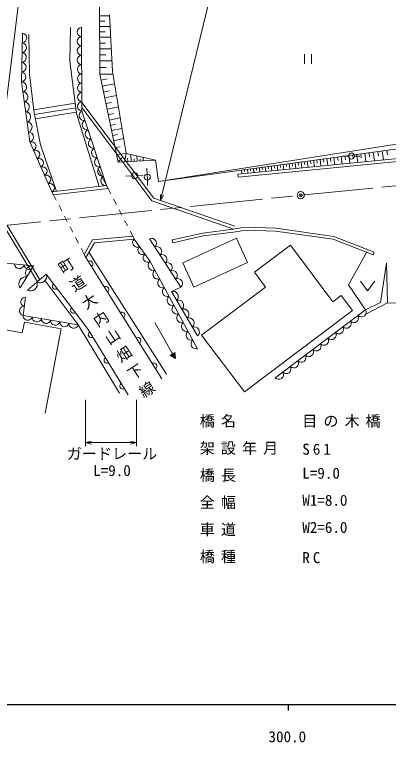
# Model space of a CAD drawing. Units: millimetres, scale not verified. Extents: x 40000 to 680000, y 20000 to 380000.
# Drawn here: x 322620 to 384606, y 198715 to 319510 of the extents above; entities that cross this region are included whole.
import ezdxf
from ezdxf.enums import TextEntityAlignment as Align

# ---------------------------------------------------------------- set-up
doc = ezdxf.new("R2010")
doc.units = ezdxf.units.MM
doc.header["$LTSCALE"] = 1000
doc.header["$PDMODE"] = 32
doc.header["$PDSIZE"] = 500
doc.linetypes.add('CHAIN', pattern=[18.5, 12, -1.5, 3.5, -1.5])
for name, color, linetype, lineweight in [('M-BGD', 7, 'Continuous', 13), ('M-BMK', 2, 'CHAIN', 13), ('M-BMK-SRVR', 3, 'Continuous', 13), ('M-STR-HTXT', 7, 'Continuous', 13), ('M-TTL-BAND', 7, 'Continuous', 25)]:
    doc.layers.add(name, color=color, linetype=linetype, lineweight=lineweight)
doc.styles.add('@ＭＳ ゴシック', font='')
doc.styles.add('ＭＳ ゴシック', font='')
doc.styles.get('@ＭＳ ゴシック').set_extended_font_data('@MS Gothic')
doc.styles.get('ＭＳ ゴシック').set_extended_font_data('MS Gothic')

msp = doc.modelspace()

# ---------------------------------------------------------------- linework, layer by layer
at = {"layer": 'M-BGD'}
for p, q in [((336737, 309631), (336728, 320867)), ((336729, 319278), (338372, 319280)), ((338364, 319449), (338836, 310072)), ((336730, 318414), (337594, 318415)), ((331899, 317344), (331790, 311783)), ((336731, 317550), (338459, 317551)), ((336732, 316640), (337641, 316641)), ((325011, 316190), (325120, 309538)), ((336732, 315731), (338551, 315732)), ((336733, 314774), (337690, 314775)), ((336734, 313817), (338647, 313819)), ((370665, 312912), (370665, 311312)), ((371865, 311312), (371865, 312912)), ((331790, 311783), (332880, 303096)), ((336735, 312811), (337741, 312811)), ((336735, 311804), (338749, 311806)), ((336736, 310718), (337823, 310718)), ((325120, 309538), (325883, 303214)), ((336737, 309631), (338910, 309633)), ((339781, 295019), (336737, 309631)), ((338836, 310072), (341126, 296460)), ((336948, 308620), (337958, 308831)), ((337158, 307610), (339180, 308031)), ((337361, 306637), (338334, 306840)), ((337564, 305664), (339510, 306069)), ((325823, 303717), (332668, 304788)), ((337759, 304727), (338695, 304922)), ((325883, 303214), (326919, 297871)), ((325935, 302948), (332765, 304016)), ((326074, 302233), (332855, 303294)), ((337954, 303791), (339827, 304181)), ((332880, 303096), (336623, 290995)), ((338142, 302889), (339043, 303077)), ((338330, 301987), (340133, 302363)), ((338510, 301119), (339379, 301300)), ((338691, 300251), (340427, 300613)), ((338865, 299416), (339701, 299590)), ((346489, 291814), (397312, 299762)), ((339040, 298580), (340711, 298928)), ((346489, 291814), (398153, 298898)), ((326919, 297871), (329587, 290159)), ((339281, 297422), (340148, 297575)), ((339517, 296290), (341126, 296460)), ((340821, 295074), (341126, 296460)), ((341126, 296460), (345960, 295347)), ((341966, 295135), (341905, 296280)), ((342964, 295188), (342919, 296047)), ((359643, 293007), (398470, 296825)), ((376772, 295966), (376944, 294708)), ((377978, 296002), (376966, 295994)), ((377401, 296053), (377487, 295424)), ((378030, 296139), (378209, 294833)), ((378683, 296229), (378773, 295575)), ((378978, 296023), (379884, 296030)), ((379336, 296318), (379522, 294962)), ((380015, 296411), (380108, 295733)), ((380693, 296504), (380886, 295096)), ((381397, 296601), (381494, 295897)), ((382101, 296697), (382302, 295235)), ((382832, 296798), (382933, 296066)), ((383563, 296898), (383772, 295380)), ((384323, 297002), (384427, 296243)), ((339781, 295019), (340409, 295709)), ((345960, 295347), (339781, 295019)), ((341393, 295105), (341363, 295677)), ((342465, 295162), (342442, 295591)), ((343464, 295214), (343449, 295501)), ((343963, 295241), (343933, 295813)), ((346489, 291814), (345960, 295347)), ((368157, 294785), (368284, 293857)), ((368652, 294853), (368716, 294389)), ((369148, 294921), (369280, 293955)), ((369643, 294989), (369709, 294506)), ((370138, 295057), (370276, 294053)), ((370641, 295126), (370709, 294624)), ((371143, 295195), (371286, 294152)), ((371664, 295266), (371736, 294745)), ((372186, 295338), (372334, 294255)), ((372727, 295412), (372801, 294871)), ((373268, 295486), (373422, 294362)), ((373830, 295563), (373908, 295001)), ((374393, 295640), (374553, 294473)), ((374976, 295720), (375056, 295137)), ((375560, 295800), (375726, 294588)), ((376166, 295883), (376249, 295277)), ((336406, 293983), (338117, 290669)), ((344590, 293033), (344554, 294045)), ((360231, 293698), (360317, 293073)), ((360727, 293766), (360769, 293454)), ((361222, 293834), (361313, 293171)), ((361717, 293902), (361763, 293571)), ((362213, 293970), (362309, 293269)), ((362708, 294038), (362756, 293688)), ((363203, 294106), (363305, 293367)), ((363699, 294174), (363749, 293804)), ((364194, 294242), (364301, 293465)), ((364689, 294310), (364743, 293921)), ((365185, 294378), (365297, 293563)), ((365680, 294446), (365736, 294038)), ((366176, 294514), (366292, 293661)), ((366671, 294581), (366729, 294155)), ((367166, 294649), (367288, 293759)), ((367662, 294717), (367723, 294272)), ((342043, 292743), (341031, 292701)), ((343041, 292798), (343947, 292835)), ((344590, 293033), (344639, 292035)), ((359692, 292510), (359643, 293007)), ((328825, 290068), (337872, 291144)), ((344639, 292035), (344671, 291129)), ((328825, 290068), (329069, 289594)), ((329069, 289594), (338117, 290669)), ((338117, 290669), (338576, 289781)), ((329069, 289594), (329528, 288706)), ((339034, 288892), (339493, 288004)), ((329987, 287817), (330446, 286928)), ((339952, 287115), (340411, 286227)), ((330905, 286040), (331363, 285151)), ((340869, 285338), (341328, 284449)), ((331822, 284263), (332281, 283374)), ((341787, 283561), (342214, 282734)), ((342214, 282734), (342461, 282255)), ((332740, 282486), (333198, 281597)), ((350179, 274276), (345018, 282272)), ((348757, 282110), (348867, 281622)), ((359409, 282383), (350504, 278313)), ((361257, 278340), (359409, 282383)), ((333657, 280709), (334116, 279820)), ((362399, 276734), (368364, 281218)), ((368364, 281218), (375406, 271850)), ((334169, 279718), (334441, 279190)), ((347030, 259046), (334441, 279190)), ((334944, 280062), (347830, 259846)), ((380985, 280039), (377974, 274632)), ((382258, 280078), (382076, 279612)), ((350504, 278313), (352352, 274269)), ((352352, 274269), (361257, 278340)), ((383280, 271724), (384298, 278267)), ((384298, 278267), (384443, 271652)), ((364238, 274288), (362399, 276734)), ((324759, 273773), (327884, 276414)), ((333163, 268006), (327683, 275336)), ((348616, 273549), (350179, 274276)), ((353638, 266319), (364238, 274288)), ((377974, 274632), (380815, 270534)), ((379954, 275256), (381154, 273656)), ((381154, 273656), (382354, 275256)), ((352977, 266170), (348616, 273549)), ((375406, 271850), (376779, 272883)), ((376779, 272883), (378658, 270383)), ((380815, 270534), (383280, 271724)), ((384443, 271652), (380969, 269863)), ((384443, 271652), (388519, 271576)), ((378658, 270383), (360721, 256898)), ((365840, 259218), (380815, 270534)), ((323906, 266672), (312844, 268741)), ((324244, 268480), (323906, 266672)), ((330326, 267343), (324244, 268480)), ((345852, 268422), (348829, 263212)), ((327709, 253349), (330326, 267343)), ((340030, 256671), (333163, 268006)), ((360721, 256898), (353638, 266319)), ((349219, 263435), (348438, 262989)), ((348680, 263473), (348829, 263212)), ((349063, 263346), (349242, 263034)), ((349089, 263361), (349238, 263101)), ((349115, 263376), (349234, 263168)), ((349141, 263391), (349230, 263235)), ((349167, 263406), (349227, 263302)), ((349193, 263421), (349223, 263369)), ((349275, 262431), (349219, 263435)), ((348438, 262989), (349275, 262431)), ((348464, 263004), (348494, 262952)), ((348490, 263019), (348549, 262915)), ((348516, 263034), (348605, 262877)), ((348542, 263048), (348661, 262840)), ((348568, 263063), (348717, 262803)), ((348594, 263078), (348773, 262766)), ((348620, 263093), (348829, 262728)), ((348646, 263108), (348884, 262691)), ((348672, 263123), (348940, 262654)), ((348698, 263138), (348996, 262617)), ((348724, 263153), (349052, 262580)), ((348750, 263168), (349108, 262542)), ((348776, 263182), (349163, 262505)), ((348803, 263197), (349219, 262468)), ((348829, 263212), (349275, 262431)), ((348855, 263227), (349271, 262498)), ((348881, 263242), (349268, 262565)), ((348907, 263257), (349264, 262632)), ((348933, 263272), (349260, 262699)), ((348959, 263287), (349256, 262766)), ((348985, 263302), (349253, 262833)), ((349011, 263316), (349249, 262900)), ((349037, 263331), (349245, 262967))]:
    msp.add_line(p, q, dxfattribs=at)
for points in [[(333704, 317392), (333759, 303490), (337872, 291144)], [(328825, 290068), (325172, 298365), (323781, 308342), (323945, 316438)], [(359692, 292510), (515635, 307842), (515674, 307847)], [(359136, 284380), (345700, 289023), (333753, 304943)], [(358973, 283907), (345392, 288600), (333756, 304105)], [(281416, 301350), (283596, 296679), (284817, 295141), (291850, 290550), (295955, 288334), (317399, 291032), (326809, 275506)], [(296355, 287880), (317140, 290495), (326423, 275179)], [(348757, 282110), (353813, 283256), (358837, 283886), (360977, 284214), (365934, 284060), (375570, 282695), (382258, 280078)], [(334169, 279718), (335542, 282100), (342214, 282734)], [(348867, 281622), (353899, 282763), (358906, 283391), (361007, 283712), (365892, 283561), (375443, 282208), (382076, 279612)], [(334441, 279190), (335846, 281627), (342461, 282255)], [(342461, 282255), (345090, 278528), (352977, 264062)], [(311570, 279197), (325777, 277830), (323524, 274146)], [(327884, 276414), (334814, 267248), (341465, 256398)], [(324456, 272610), (324036, 269589), (333163, 268006)]]:
    msp.add_lwpolyline(points, dxfattribs=at)
for centre in [(378478, 296023), (342541, 292781), (344625, 292534)]:
    msp.add_circle(centre, 500, dxfattribs=at)
for centre, radius, start, end in [((333783, 316620), 776, 95.85297, 264.59641), ((323810, 315631), 818, 277.16098, 80.52435), ((333789, 315075), 776, 95.85297, 264.59641), ((323778, 314012), 818, 277.16098, 80.52435), ((333795, 313531), 776, 95.85297, 264.59641), ((323745, 312392), 818, 277.16098, 80.52435), ((333801, 311986), 776, 95.85297, 264.59641), ((323712, 310773), 818, 277.16098, 80.52435), ((333807, 310441), 776, 95.85297, 264.59641), ((323679, 309154), 818, 277.16098, 80.52435), ((333814, 308896), 776, 95.85297, 264.59641), ((323745, 307489), 853, 288.28578, 87.57974), ((333820, 307352), 776, 95.85297, 264.59641), ((323977, 305826), 853, 288.28578, 87.57974), ((333826, 305807), 776, 95.85297, 264.59641), ((324209, 304164), 853, 288.28578, 87.57974), ((333832, 304262), 776, 95.85297, 264.59641), ((324441, 302501), 853, 288.28578, 87.57974), ((334132, 302757), 822, 116.9907, 279.86233), ((324672, 300838), 853, 288.28578, 87.57974), ((334646, 301213), 822, 116.9907, 279.86233), ((324904, 299175), 853, 288.28578, 87.57974), ((335160, 299670), 822, 116.9907, 279.86233), ((325423, 297650), 758, 298.12369, 109.40474), ((335674, 298127), 822, 116.9907, 279.86233), ((336189, 296584), 822, 116.9907, 279.86233), ((326032, 296267), 758, 298.12369, 109.40474), ((326641, 294885), 758, 298.12369, 109.40474), ((336703, 295041), 822, 116.9907, 279.86233), ((327250, 293502), 758, 298.12369, 109.40474), ((337217, 293497), 822, 116.9907, 279.86233), ((327859, 292119), 758, 298.12369, 109.40474), ((337731, 291954), 822, 116.9907, 279.86233), ((328467, 290737), 758, 298.12369, 109.40474), ((342951, 281670), 763, 129.92123, 300.47947), ((345364, 281552), 799, 309.97701, 115.7038), ((343827, 280428), 763, 129.92123, 300.47947), ((346224, 280219), 799, 309.97701, 115.7038), ((344703, 279186), 763, 129.92123, 300.47947), ((347085, 278886), 799, 309.97701, 115.7038), ((323419, 278156), 799, 181.62542, 347.37806), ((324998, 278004), 799, 181.62542, 347.37806), ((325625, 276657), 1182, 82.61545, 214.46445), ((335106, 278127), 500, 302.00395, 122.00395), ((345603, 277869), 835, 127.89155, 289.30919), ((347945, 277554), 799, 309.97701, 115.7038), ((346392, 276423), 835, 127.89155, 289.30919), ((348805, 276221), 799, 309.97701, 115.7038), ((324499, 274816), 1182, 82.61545, 214.46445), ((326846, 276058), 1098, 241.43541, 18.95762), ((347180, 274976), 835, 127.89155, 289.30919), ((349665, 274888), 799, 309.97701, 115.7038), ((325284, 274737), 1098, 241.43541, 18.95762), ((329392, 274420), 500, 127.08684, 307.08684), ((337756, 273887), 500, 302.00395, 122.00395), ((347969, 273530), 835, 127.89155, 289.30919), ((348902, 272722), 875, 312.11212, 109.06535), ((324415, 271846), 765, 86.97636, 257.19261), ((348758, 272083), 835, 127.89155, 289.30919), ((349774, 271246), 875, 312.11212, 109.06535), ((324205, 270335), 765, 86.97636, 257.19261), ((332407, 270431), 500, 127.08684, 307.08684), ((349547, 270636), 835, 127.89155, 289.30919), ((350646, 269771), 875, 312.11212, 109.06535), ((324809, 269532), 776, 175.75651, 344.56323), ((340406, 269646), 500, 302.00395, 122.00395), ((350335, 269190), 835, 127.89155, 289.30919), ((378891, 269189), 787, 223.41585, 30.73816), ((380138, 270132), 787, 223.41585, 30.73816), ((326330, 269268), 776, 175.75651, 344.56323), ((327852, 269004), 776, 175.75651, 344.56323), ((329373, 268740), 776, 175.75651, 344.56323), ((330894, 268476), 776, 175.75651, 344.56323), ((332415, 268212), 776, 175.75651, 344.56323), ((351124, 267743), 835, 127.89155, 289.30919), ((351519, 268295), 875, 312.11212, 109.06535), ((377643, 268246), 787, 223.41585, 30.73816), ((352391, 266819), 875, 312.11212, 109.06535), ((376395, 267303), 787, 223.41585, 30.73816), ((335341, 266387), 500, 121.51102, 301.51102), ((343055, 265406), 500, 302.00395, 122.00395), ((351913, 266297), 835, 127.89155, 289.30919), ((373899, 265417), 787, 223.41585, 30.73816), ((375147, 266360), 787, 223.41585, 30.73816), ((352701, 264850), 835, 127.89155, 289.30919), ((372651, 264474), 787, 223.41585, 30.73816), ((371403, 263531), 787, 223.41585, 30.73816), ((337955, 262125), 500, 121.51102, 301.51102), ((370155, 262588), 787, 223.41585, 30.73816), ((345705, 261166), 500, 302.00395, 122.00395), ((367659, 260702), 787, 223.41585, 30.73816), ((368907, 261645), 787, 223.41585, 30.73816), ((366411, 259759), 787, 223.41585, 30.73816), ((340568, 257862), 500, 121.51102, 301.51102)]:
    msp.add_arc(centre, radius, start, end, dxfattribs=at)
at = {"layer": 'M-BMK'}
for p, q in [((370064, 289535), (517537, 304077)), ((167780, 268770), (370064, 289535))]:
    msp.add_line(p, q, dxfattribs=at)
at = {"layer": 'M-BMK-SRVR'}
msp.add_circle((370064, 289535), 600, dxfattribs=at)
msp.add_point((370064, 289535), dxfattribs=at)
at = {"layer": 'M-STR-HTXT'}
for p, q in [((319148, 288146), (324508, 331397)), ((346835, 288631), (356995, 330388)), ((346835, 288631), (346828, 289661)), ((346835, 288631), (347314, 289543)), ((334387, 255567), (334387, 247883)), ((342831, 255567), (342831, 247883)), ((334387, 248480), (335387, 248730)), ((342831, 248480), (334387, 248480)), ((334387, 248480), (335387, 248230)), ((342831, 248480), (341831, 248730)), ((342831, 248480), (341831, 248230))]:
    msp.add_line(p, q, dxfattribs=at)
at = {"layer": 'M-TTL-BAND'}
for p, q in [((40000, 205000), (579000, 205000)), ((368000, 205000), (368000, 204000))]:
    msp.add_line(p, q, dxfattribs=at)

# ---------------------------------------------------------------- texts
at = {"layer": 'M-BGD', "insert": (330381, 278805), "char_height": 1833, "attachment_point": 4, "rotation": 303.077, "style": '@ＭＳ ゴシック'}
msp.add_mtext('\\T1.4;町道大内山畑下線', dxfattribs=at)
at = {"layer": 'M-STR-HTXT', "style": 'ＭＳ ゴシック'}
for s, p in [('ガードレール', (338778, 245161)), ('L=9.0', (338778, 242379))]:
    msp.add_text(s, height=1833, dxfattribs=at).set_placement(p, align=Align.BOTTOM_CENTER)
for s, p in [('L=9.0', (370328, 241939)), ('W1=8.0', (370328, 237439)), ('W2=6.0', (370328, 232939))]:
    msp.add_text(s, height=1833, dxfattribs=at).set_placement(p, align=Align.BOTTOM_LEFT)
at = {"layer": 'M-STR-HTXT', "char_height": 1833, "attachment_point": 7, "style": 'ＭＳ ゴシック'}
for s, insert in [('\\T1.4;橋名', (353328, 250939)), ('\\T1.4;目の木橋', (370328, 250939)), ('\\T1.4;架設年月', (353328, 246439)), ('\\T1.4;S61', (370328, 246439)), ('\\T1.4;橋長', (353328, 241939)), ('\\T1.4;全幅', (353328, 237439)), ('\\T1.4;車道', (353328, 232939)), ('\\T1.4;橋種', (353328, 228439)), ('\\T1.4;RC', (370328, 228439))]:
    msp.add_mtext(s, dxfattribs=dict(at, insert=insert))
at = {"layer": 'M-TTL-BAND', "style": 'ＭＳ ゴシック'}
msp.add_text('300.0', height=1833, dxfattribs=at).set_placement((367844, 198195), align=Align.BOTTOM_CENTER)

doc.saveas('drawing.dxf')
